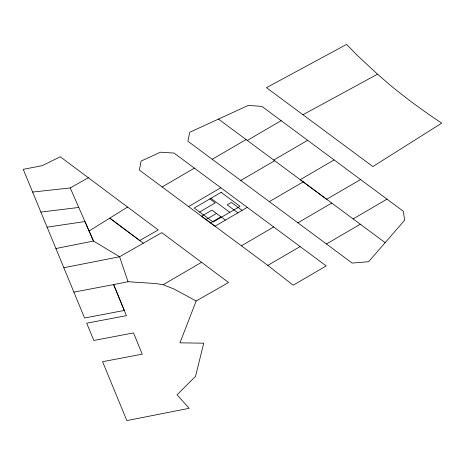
<?xml version="1.0" encoding="UTF-8"?>
<svg xmlns="http://www.w3.org/2000/svg" width="465" height="465" viewBox="0 0 465 465"><rect width="100%" height="100%" fill="white"/><g stroke="black" fill="none" stroke-linecap="round" stroke-linejoin="round"><path stroke-width="0.7" d="M89.088 230.995L109.752 218.131L139.738 240.521L158.234 229.954L60.264 156.775L42.234 165.656L23.25 169.341L63.833 267.724L119.604 256.761L161.803 232.634L228.559 282.476L196.178 300.983L179.943 342.839L203.74 343.187L195.55 376.313L177.043 394.82L189.174 408.317L126.846 420.593L102.579 361.7L142.249 354.161L133.513 332.923L93.814 340.461L86.688 323.192L126.416 315.648L113.634 284.592L73.871 292.13M385.16 242.66L368.588 261.725L352.168 263.08L187.877 141.226L189.761 132.269L248.351 105.386L261.946 106.421L403.358 211.284L404.631 220.224L385.16 242.66L218.469 119.081M127.573 207.059L109.752 218.131L143.313 243.201M162.14 186.959L268.648 266.032L293.165 285.196L326.232 265.934L174.067 153.066L160.419 152.212L141.093 161.076L139.331 170.045L162.14 186.959L194.382 168.127M247.299 140.442L281.156 120.662M188.546 206.6L220.811 187.761M273.751 160.053L307.598 140.314M199.607 212.04L215.231 202.914L209.843 198.921M206.03 219.55L216.44 213.47M210.517 222.875L220.933 216.795M247.264 207.373L214.999 226.211L201.537 216.225L211.953 210.145L225.426 220.119M63.833 267.724L84.56 318.002L124.26 310.457L113.634 284.592L128.032 281.726L155.275 283.511L163.198 284.696L201.56 262.312M241.422 245.828L273.693 226.949M297.902 222.822L331.737 203.048M267.788 265.399L300.134 246.543M353.144 218.91L386.973 199.142M326.436 244.003L360.282 224.211M212.226 159.292L246.084 139.57M240.783 180.467L274.658 160.727M334.108 159.931L300.227 179.653L326.651 199.27L360.561 179.542M269.311 201.636L303.221 181.902M32.614 192.062L70.227 187.936L88.362 177.74M302.959 114.739L377.539 74.179L388.984 84.107A703.19 460.408 -1.9 0 0 441.75 123.132L372.866 166.563L266.457 87.676L346.599 44.408L357.387 55.504L377.539 74.179M55.899 248.519L93.5 241.062L119.604 256.761L128.032 281.726M47.11 227.176L84.938 221.549L93.5 241.062L70.227 187.936M40.885 212.087L78.765 207.454M163.198 284.696L174.189 289.108L196.178 300.983M242.085 210.395L231.308 202.409L227.147 204.844L237.923 212.825M210.883 198.317L229.803 212.331M221.131 192.336L194.219 208.047L213.139 222.061L240.045 206.35L221.131 192.336"/></g></svg>
